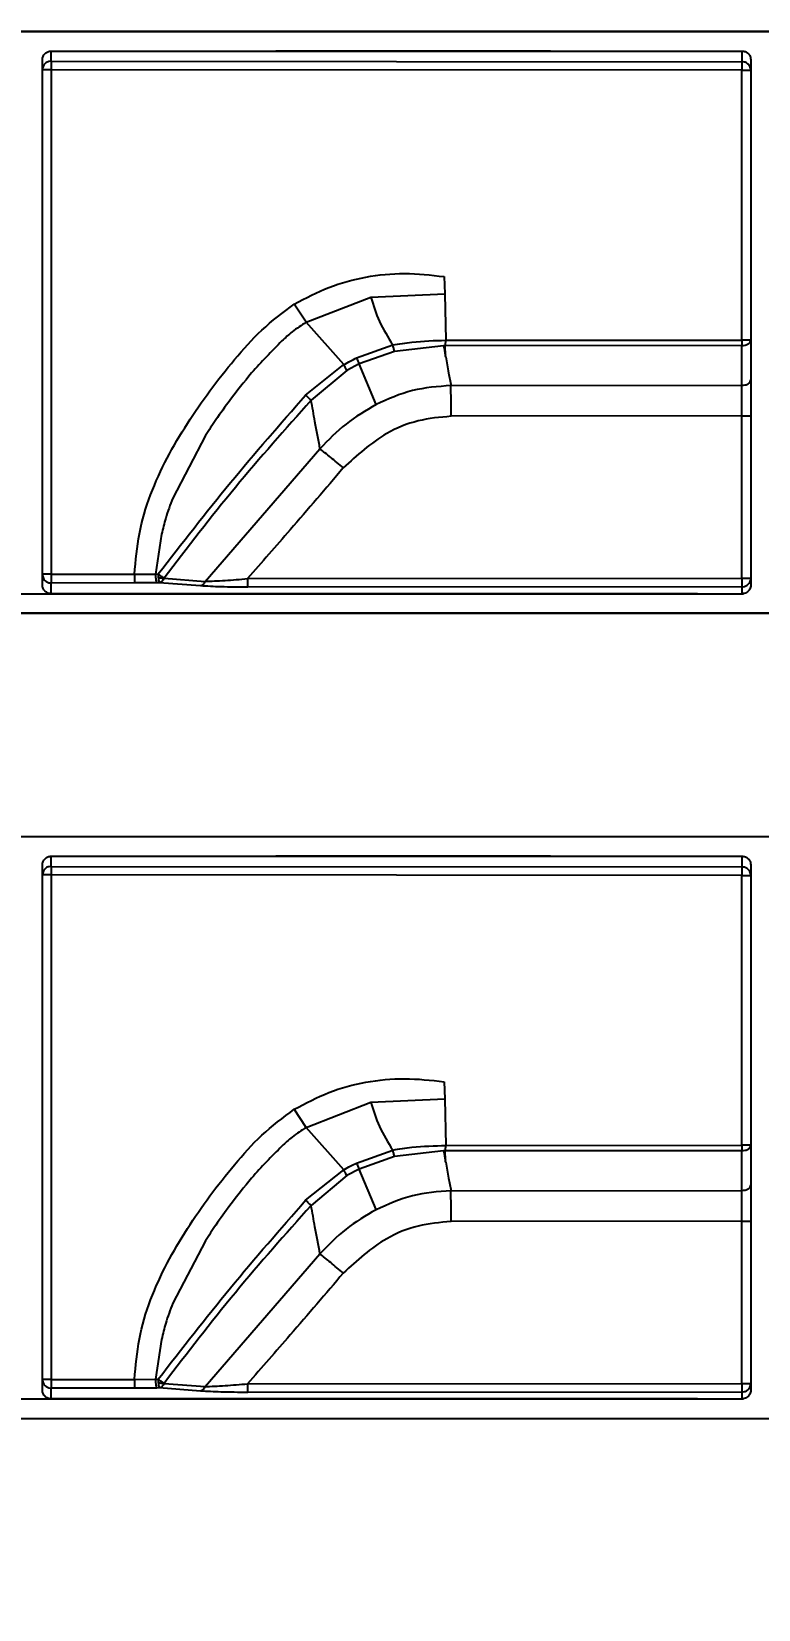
# Model space of a CAD drawing. Header units: millimetres. Extents: x 340 to 481, y 493 to 586.
# Drawn here: x 413.15 to 419.88, y 521.6 to 536.19 of the extents above; entities that cross this region are included whole.
import ezdxf

# ---------------------------------------------------------------- set-up
doc = ezdxf.new("R2010")
doc.units = ezdxf.units.MM
doc.header["$PDSIZE"] = -1
doc.linetypes.add('CENTERX2', pattern=[20.32, 12.7, -2.54, 2.54, -2.54])
doc.dimstyles.new('ISO-25', dxfattribs={"dimtxt": 2.5, "dimasz": 2.5, "dimexe": 1.25, "dimexo": 0.625, "dimtad": 1, "dimtxsty": 'Standard', "dimcen": 2.5, "dimadec": 0, "dimazin": 0, "dimtfac": 1, "dimtmove": 0, "dimatfit": 3, "dimfxl": 1, "dimarcsym": 0})

# ---------------------------------------------------------------- blocks, each defined once
blk = doc.blocks.new('*D1')
at = {"color": 0, "lineweight": -2}
for p, q in [((363.82, 530.628), (363.82, 493.301)), ((435.672, 530.628), (435.672, 493.301)), ((367.9, 495.301), (431.592, 495.301))]:
    blk.add_line(p, q, dxfattribs=at)
at = {"color": 0}
for points in [[(367.9, 495.981), (367.9, 494.621), (363.82, 495.301)], [(431.592, 494.621), (431.592, 495.981), (435.672, 495.301)]]:
    blk.add_solid(points, dxfattribs=at)
at = {"layer": 'Defpoints', "color": 0}
for p in [(363.82, 530.628), (435.672, 530.628), (435.672, 495.301)]:
    blk.add_point(p, dxfattribs=at)
at = {"color": 0, "insert": (399.746, 498.866), "char_height": 3.5, "attachment_point": 5}
blk.add_mtext('71,85', dxfattribs=at)

msp = doc.modelspace()

# ---------------------------------------------------------------- linework, layer by layer
at = {"color": 7, "linetype": 'Continuous'}
for p, q in [((433.374, 536.195), (366.219, 536.195)), ((366.219, 530.813), (433.374, 530.813)), ((433.374, 528.745), (366.219, 528.745)), ((366.219, 523.363), (433.374, 523.363))]:
    msp.add_line(p, q, dxfattribs=at)
at = {"color": 7, "linetype": 'Continuous', "lineweight": 25}
for p, q in [((366.819, 536.195), (432.774, 536.195)), ((413.335, 536.015), (419.725, 536.015)), ((413.335, 535.921), (413.335, 536.015)), ((419.725, 536.015), (419.725, 535.916)), ((413.254, 535.841), (413.254, 535.935)), ((413.254, 531.172), (413.254, 535.841)), ((413.335, 535.921), (419.725, 535.916)), ((413.335, 535.842), (413.335, 531.173)), ((419.724, 535.837), (413.335, 535.842)), ((419.724, 533.341), (419.724, 535.837)), ((419.806, 535.935), (419.806, 535.836)), ((419.806, 535.836), (419.806, 533.34)), ((416.971, 533.928), (416.975, 533.769)), ((416.293, 533.738), (416.975, 533.769)), ((416.975, 533.769), (416.986, 533.338)), ((415.693, 533.506), (415.583, 533.673)), ((415.693, 533.506), (416.293, 533.738)), ((416.041, 533.113), (415.693, 533.506)), ((416.986, 533.338), (419.724, 533.341)), ((419.806, 533.34), (419.806, 532.971)), ((416.159, 533.175), (416.494, 533.296)), ((416.51, 533.236), (416.185, 533.12)), ((416.965, 533.288), (416.51, 533.236)), ((416.98, 533.288), (416.965, 533.288)), ((419.725, 533.29), (416.98, 533.288)), ((416.982, 533.198), (416.98, 533.288)), ((419.725, 532.922), (419.725, 533.29)), ((415.688, 532.831), (416.041, 533.113)), ((416.071, 533.059), (415.739, 532.783)), ((416.185, 533.12), (416.071, 533.059)), ((416.341, 532.745), (416.185, 533.12)), ((417.033, 532.919), (419.725, 532.922)), ((417.034, 532.638), (419.724, 532.642)), ((419.724, 532.638), (417.034, 532.635)), ((419.724, 531.137), (419.724, 532.638)), ((419.806, 532.638), (419.806, 531.137)), ((414.762, 532.457), (414.459, 531.879)), ((414.758, 531.108), (415.821, 532.335)), ((414.356, 531.544), (414.3, 531.175)), ((413.254, 531.074), (413.254, 531.172)), ((413.335, 531.173), (414.105, 531.174)), ((414.105, 531.174), (414.3, 531.175)), ((414.3, 531.175), (414.325, 531.176)), ((414.325, 531.176), (414.326, 531.146)), ((414.106, 531.093), (413.335, 531.092)), ((413.335, 530.993), (413.335, 531.092)), ((419.313, 530.993), (413.335, 530.993)), ((414.335, 531.095), (414.311, 531.094)), ((414.715, 531.066), (414.335, 531.095)), ((414.379, 531.137), (414.758, 531.108)), ((415.152, 531.133), (419.724, 531.137)), ((419.725, 531.057), (415.153, 531.053)), ((419.313, 530.993), (419.725, 530.994)), ((419.725, 531.057), (419.725, 530.994)), ((419.806, 531.137), (419.806, 531.074)), ((432.774, 530.813), (366.819, 530.813)), ((432.774, 528.745), (366.819, 528.745)), ((413.335, 528.565), (419.725, 528.565)), ((413.335, 528.471), (413.335, 528.565)), ((419.725, 528.565), (419.725, 528.466)), ((413.254, 528.391), (413.254, 528.485)), ((413.254, 523.722), (413.254, 528.391)), ((413.335, 528.471), (419.725, 528.466)), ((413.335, 528.392), (413.335, 523.723)), ((419.724, 528.387), (413.335, 528.392)), ((419.724, 525.891), (419.724, 528.387)), ((419.806, 528.485), (419.806, 528.386)), ((419.806, 528.386), (419.806, 525.89)), ((416.971, 526.478), (416.975, 526.319)), ((415.693, 526.056), (415.583, 526.223)), ((415.693, 526.056), (416.293, 526.288)), ((416.293, 526.288), (416.975, 526.319)), ((416.975, 526.319), (416.986, 525.888)), ((416.041, 525.663), (415.693, 526.056)), ((416.986, 525.888), (419.724, 525.891)), ((419.806, 525.89), (419.806, 525.521)), ((416.159, 525.725), (416.494, 525.846)), ((416.51, 525.786), (416.185, 525.67)), ((416.965, 525.838), (416.51, 525.786)), ((416.98, 525.838), (416.965, 525.838)), ((419.725, 525.84), (416.98, 525.838)), ((416.982, 525.748), (416.98, 525.838)), ((419.725, 525.472), (419.725, 525.84)), ((415.688, 525.381), (416.041, 525.663)), ((416.071, 525.609), (415.739, 525.333)), ((416.185, 525.67), (416.071, 525.609)), ((416.341, 525.295), (416.185, 525.67)), ((417.033, 525.469), (419.725, 525.472)), ((417.034, 525.188), (419.724, 525.192)), ((419.724, 525.188), (417.034, 525.185)), ((419.724, 523.687), (419.724, 525.188)), ((419.806, 525.188), (419.806, 523.687)), ((414.762, 525.007), (414.459, 524.429)), ((414.758, 523.658), (415.821, 524.885)), ((414.356, 524.094), (414.3, 523.725)), ((413.254, 523.624), (413.254, 523.722)), ((413.335, 523.723), (414.105, 523.724)), ((414.105, 523.724), (414.3, 523.725)), ((414.3, 523.725), (414.325, 523.726)), ((414.325, 523.726), (414.326, 523.696)), ((414.106, 523.643), (413.335, 523.642)), ((413.335, 523.543), (413.335, 523.642)), ((414.335, 523.645), (414.311, 523.644)), ((414.715, 523.616), (414.335, 523.645)), ((414.379, 523.687), (414.758, 523.658)), ((415.152, 523.683), (419.724, 523.687)), ((419.725, 523.607), (415.153, 523.603)), ((419.725, 523.607), (419.725, 523.544)), ((419.806, 523.687), (419.806, 523.624)), ((419.313, 523.543), (413.335, 523.543)), ((419.313, 523.543), (419.725, 523.544)), ((366.819, 523.363), (432.774, 523.363))]:
    msp.add_line(p, q, dxfattribs=at)
at = {"color": 7, "linetype": 'CENTERX2'}
for p, q in [((433.194, 536.015), (366.399, 536.015)), ((366.399, 530.993), (433.194, 530.993)), ((433.194, 528.565), (366.399, 528.565)), ((366.399, 523.543), (433.194, 523.543))]:
    msp.add_line(p, q, dxfattribs=at)
at = {"color": 7, "linetype": 'Continuous', "lineweight": 25, "flags": 128}
for points in [[(416.984, 533.185), (416.983, 533.192), (416.982, 533.198)], [(417.034, 532.635), (417.034, 532.636), (417.034, 532.636), (417.034, 532.636), (417.034, 532.637), (417.034, 532.637), (417.034, 532.638), (417.034, 532.638), (417.034, 532.638)], [(416.984, 525.735), (416.983, 525.742), (416.982, 525.748)], [(417.034, 525.185), (417.034, 525.186), (417.034, 525.186), (417.034, 525.186), (417.034, 525.187), (417.034, 525.187), (417.034, 525.188), (417.034, 525.188), (417.034, 525.188)]]:
    msp.add_lwpolyline(points, dxfattribs=at)
at = {"color": 7, "linetype": 'Continuous', "lineweight": 25}
for centre, radius, start, end in [((416.386, 535.857), 3.052, 178.8009, 180.2767), ((422.778, 535.852), 3.054, 178.8017, 180.2762), ((427.916, 533.345), 8.192, 180.0303, 180.3847), ((503.414, 548.93), 87.853, 190.25626, 190.31584), ((416.281, 531.157), 2.946, 179.6961, 181.2645), ((417.051, 531.158), 2.947, 179.696, 181.2644), ((418.136, 531.118), 2.984, 179.7066, 181.239), ((422.708, 531.121), 2.984, 179.7067, 181.239), ((416.386, 528.407), 3.052, 178.8009, 180.2767), ((422.778, 528.402), 3.054, 178.8017, 180.2762), ((427.916, 525.895), 8.192, 180.0303, 180.3847), ((503.414, 541.48), 87.853, 190.25626, 190.31584), ((416.281, 523.707), 2.946, 179.6961, 181.2645), ((417.051, 523.708), 2.947, 179.696, 181.2644), ((418.136, 523.668), 2.984, 179.7066, 181.239), ((422.708, 523.671), 2.984, 179.7067, 181.239)]:
    msp.add_arc(centre, radius, start, end, dxfattribs=at)
for points, knots in [([(413.254, 535.935), (413.255, 535.945), (413.257, 535.966), (413.274, 535.988), (413.29, 536.002), (413.308, 536.012), (413.324, 536.014), (413.335, 536.015)], [0, 0, 0, 0, 0.2460547, 0.4955399, 0.6232487, 0.7465871, 1, 1, 1, 1]), ([(419.725, 536.015), (419.736, 536.014), (419.757, 536.012), (419.779, 535.996), (419.793, 535.98), (419.804, 535.961), (419.805, 535.945), (419.806, 535.935)], [0, 0, 0, 0, 0.249636, 0.501402, 0.628165, 0.75021, 1, 1, 1, 1]), ([(413.335, 535.921), (413.328, 535.92), (413.31, 535.919), (413.289, 535.908), (413.273, 535.893), (413.263, 535.879), (413.256, 535.861), (413.255, 535.848), (413.254, 535.841)], [0, 0, 0, 0, 0.182036, 0.411431, 0.545976, 0.690302, 0.842527, 1, 1, 1, 1]), ([(413.335, 535.842), (413.324, 535.842), (413.309, 535.842), (413.29, 535.842), (413.277, 535.842), (413.267, 535.842), (413.257, 535.841), (413.255, 535.841), (413.254, 535.841)], [0, 0, 0, 0, 0.243743, 0.372827, 0.502302, 0.631379, 0.759406, 1, 1, 1, 1]), ([(419.724, 535.837), (419.732, 535.837), (419.75, 535.837), (419.771, 535.837), (419.787, 535.837), (419.797, 535.837), (419.805, 535.836), (419.806, 535.836), (419.806, 535.836)], [0, 0, 0, 0, 0.181752, 0.411268, 0.545131, 0.689867, 0.842768, 1, 1, 1, 1]), ([(419.806, 535.836), (419.806, 535.843), (419.805, 535.856), (419.797, 535.874), (419.787, 535.889), (419.771, 535.903), (419.75, 535.914), (419.733, 535.915), (419.725, 535.916)], [0, 0, 0, 0, 0.157473, 0.309699, 0.454025, 0.58857, 0.817964, 1, 1, 1, 1]), ([(415.583, 533.673), (415.689, 533.729), (415.898, 533.84), (416.245, 533.933), (416.606, 533.968), (416.848, 533.942), (416.971, 533.928)], [0, 0, 0, 0, 0.248333, 0.494266, 0.743232, 1, 1, 1, 1]), ([(414.105, 531.174), (414.116, 531.299), (414.138, 531.55), (414.282, 532.03), (414.579, 532.577), (414.948, 533.071), (415.278, 533.445), (415.48, 533.596), (415.583, 533.673)], [0, 0, 0, 0, 0.126243, 0.252407, 0.500957, 0.747041, 0.871227, 1, 1, 1, 1]), ([(416.293, 533.738), (416.316, 533.662), (416.363, 533.505), (416.45, 533.367), (416.494, 533.296)], [0, 0, 0, 0, 0.48812, 1, 1, 1, 1]), ([(415.693, 533.506), (415.65, 533.477), (415.57, 533.425), (415.5, 533.361), (415.469, 533.332)], [0, 0, 0, 0, 0.548877, 1, 1, 1, 1]), ([(415.469, 533.332), (415.373, 533.236), (415.201, 533.062), (415.053, 532.868), (414.987, 532.782)], [0, 0, 0, 0, 0.556874, 1, 1, 1, 1]), ([(416.494, 533.296), (416.554, 533.306), (416.716, 533.331), (416.881, 533.336), (416.986, 533.338)], [0, 0, 0, 0, 0.363352, 1, 1, 1, 1]), ([(419.725, 533.29), (419.735, 533.291), (419.751, 533.292), (419.77, 533.298), (419.783, 533.304), (419.793, 533.312), (419.803, 533.324), (419.805, 533.333), (419.806, 533.34)], [0, 0, 0, 0, 0.241127, 0.370686, 0.502719, 0.634695, 0.763396, 1, 1, 1, 1]), ([(419.806, 533.34), (419.805, 533.34), (419.803, 533.34), (419.793, 533.34), (419.786, 533.34), (419.782, 533.34)], [0, 0, 0, 0, 0.483166, 0.74054, 1, 1, 1, 1]), ([(416.51, 533.236), (416.509, 533.24), (416.507, 533.249), (416.503, 533.264), (416.499, 533.28), (416.496, 533.291), (416.494, 533.296)], [0, 0, 0, 0, 0.24719, 0.499867, 0.752615, 1, 1, 1, 1]), ([(416.984, 533.185), (416.993, 533.135), (417.009, 533.046), (417.026, 532.958), (417.033, 532.919)], [0, 0, 0, 0, 0.560088, 1, 1, 1, 1]), ([(416.041, 533.113), (416.062, 533.125), (416.101, 533.147), (416.142, 533.166), (416.159, 533.175)], [0, 0, 0, 0, 0.557096, 1, 1, 1, 1]), ([(416.071, 533.059), (416.069, 533.063), (416.065, 533.071), (416.058, 533.084), (416.049, 533.098), (416.044, 533.108), (416.041, 533.113)], [0, 0, 0, 0, 0.247051, 0.499713, 0.752528, 1, 1, 1, 1]), ([(416.185, 533.12), (416.183, 533.124), (416.18, 533.132), (416.174, 533.146), (416.167, 533.161), (416.162, 533.17), (416.159, 533.175)], [0, 0, 0, 0, 0.247246, 0.499807, 0.752471, 1, 1, 1, 1]), ([(417.033, 532.919), (416.912, 532.91), (416.672, 532.893), (416.451, 532.794), (416.341, 532.744)], [0, 0, 0, 0, 0.5002704, 1, 1, 1, 1]), ([(419.725, 532.922), (419.735, 532.923), (419.751, 532.923), (419.77, 532.93), (419.783, 532.936), (419.793, 532.944), (419.803, 532.956), (419.805, 532.965), (419.806, 532.971)], [0, 0, 0, 0, 0.241128, 0.370687, 0.50272, 0.634695, 0.763396, 1, 1, 1, 1]), ([(419.806, 532.971), (419.806, 532.915), (419.806, 532.813), (419.806, 532.692), (419.806, 532.638)], [0, 0, 0, 0, 0.558262, 1, 1, 1, 1]), ([(414.325, 531.176), (414.545, 531.46), (414.982, 532.025), (415.454, 532.563), (415.688, 532.831)], [0, 0, 0, 0, 0.502993, 1, 1, 1, 1]), ([(415.739, 532.783), (415.502, 532.517), (415.028, 531.984), (414.595, 531.419), (414.379, 531.137)], [0, 0, 0, 0, 0.4998706, 1, 1, 1, 1]), ([(414.987, 532.782), (414.944, 532.723), (414.866, 532.616), (414.794, 532.506), (414.762, 532.457)], [0, 0, 0, 0, 0.5601777, 1, 1, 1, 1]), ([(415.739, 532.783), (415.735, 532.787), (415.729, 532.793), (415.716, 532.806), (415.702, 532.818), (415.693, 532.827), (415.688, 532.831)], [0, 0, 0, 0, 0.246047, 0.499442, 0.75314, 1, 1, 1, 1]), ([(415.821, 532.335), (415.806, 532.419), (415.778, 532.568), (415.751, 532.717), (415.739, 532.783)], [0, 0, 0, 0, 0.558805, 1, 1, 1, 1]), ([(416.341, 532.744), (416.245, 532.688), (416.053, 532.575), (415.899, 532.415), (415.821, 532.335)], [0, 0, 0, 0, 0.499581, 1, 1, 1, 1]), ([(417.034, 532.635), (416.931, 532.626), (416.725, 532.607), (416.368, 532.461), (416.164, 532.274), (416.037, 532.158)], [0, 0, 0, 0, 0.272237, 0.547518, 1, 1, 1, 1]), ([(419.724, 532.638), (419.724, 532.639), (419.724, 532.64), (419.724, 532.641), (419.724, 532.642)], [0, 0, 0, 0, 0.560035, 1, 1, 1, 1]), ([(419.724, 532.638), (419.735, 532.638), (419.75, 532.638), (419.769, 532.638), (419.783, 532.638), (419.793, 532.638), (419.803, 532.638), (419.805, 532.638), (419.806, 532.638)], [0, 0, 0, 0, 0.240915, 0.370391, 0.5023, 0.633826, 0.762244, 1, 1, 1, 1]), ([(416.037, 532.158), (416.017, 532.174), (415.977, 532.207), (415.92, 532.255), (415.866, 532.299), (415.836, 532.323), (415.821, 532.335)], [0, 0, 0, 0, 0.250369, 0.500556, 0.750451, 1, 1, 1, 1]), ([(416.037, 532.158), (415.874, 531.966), (415.581, 531.623), (415.284, 531.283), (415.152, 531.133)], [0, 0, 0, 0, 0.55723, 1, 1, 1, 1]), ([(414.459, 531.879), (414.436, 531.817), (414.395, 531.708), (414.368, 531.594), (414.356, 531.544)], [0, 0, 0, 0, 0.560421, 1, 1, 1, 1]), ([(413.335, 531.173), (413.327, 531.173), (413.31, 531.173), (413.289, 531.173), (413.273, 531.173), (413.263, 531.173), (413.256, 531.172), (413.255, 531.172), (413.254, 531.172)], [0, 0, 0, 0, 0.181975, 0.411373, 0.545073, 0.689667, 0.84255, 1, 1, 1, 1]), ([(413.254, 531.172), (413.255, 531.165), (413.256, 531.152), (413.263, 531.135), (413.273, 531.12), (413.282, 531.112), (413.287, 531.108)], [0, 0, 0, 0, 0.267539, 0.526165, 0.771462, 1, 1, 1, 1]), ([(414.3, 531.175), (414.3, 531.165), (414.301, 531.145), (414.304, 531.119), (414.307, 531.1), (414.31, 531.096), (414.311, 531.094)], [0, 0, 0, 0, 0.250182, 0.500001, 0.749816, 1, 1, 1, 1]), ([(414.379, 531.137), (414.376, 531.139), (414.368, 531.144), (414.355, 531.153), (414.34, 531.164), (414.33, 531.172), (414.325, 531.176)], [0, 0, 0, 0, 0.221754, 0.487119, 0.729135, 1, 1, 1, 1]), ([(414.326, 531.146), (414.326, 531.139), (414.327, 531.126), (414.33, 531.11), (414.332, 531.099), (414.334, 531.096), (414.335, 531.095)], [0, 0, 0, 0, 0.25001, 0.499562, 0.749799, 1, 1, 1, 1]), ([(414.326, 531.146), (414.332, 531.144), (414.343, 531.141), (414.362, 531.138), (414.373, 531.137), (414.379, 531.137)], [0, 0, 0, 0, 0.332362, 0.622962, 1, 1, 1, 1]), ([(413.335, 530.993), (413.325, 530.994), (413.303, 530.997), (413.281, 531.013), (413.267, 531.029), (413.257, 531.047), (413.255, 531.063), (413.254, 531.074)], [0, 0, 0, 0, 0.249649, 0.501423, 0.628183, 0.750223, 1, 1, 1, 1]), ([(414.311, 531.094), (414.273, 531.094), (414.205, 531.093), (414.136, 531.093), (414.106, 531.093)], [0, 0, 0, 0, 0.559986, 1, 1, 1, 1]), ([(414.379, 531.137), (414.376, 531.131), (414.371, 531.12), (414.36, 531.107), (414.348, 531.098), (414.34, 531.096), (414.335, 531.095)], [0, 0, 0, 0, 0.249812, 0.499999, 0.750183, 1, 1, 1, 1]), ([(414.758, 531.108), (414.755, 531.103), (414.75, 531.091), (414.74, 531.078), (414.727, 531.069), (414.719, 531.067), (414.715, 531.066)], [0, 0, 0, 0, 0.245528, 0.499445, 0.753667, 1, 1, 1, 1]), ([(415.153, 531.053), (415.068, 531.054), (414.91, 531.055), (414.776, 531.062), (414.715, 531.066)], [0, 0, 0, 0, 0.535867, 1, 1, 1, 1]), ([(414.758, 531.108), (414.786, 531.109), (414.844, 531.111), (414.977, 531.118), (415.082, 531.127), (415.152, 531.133)], [0, 0, 0, 0, 0.243767, 0.492923, 1, 1, 1, 1]), ([(419.724, 531.137), (419.735, 531.137), (419.75, 531.137), (419.77, 531.137), (419.783, 531.137), (419.793, 531.137), (419.803, 531.137), (419.805, 531.137), (419.806, 531.137)], [0, 0, 0, 0, 0.243617, 0.372782, 0.502319, 0.631448, 0.759539, 1, 1, 1, 1]), ([(419.725, 531.057), (419.733, 531.058), (419.75, 531.059), (419.771, 531.07), (419.787, 531.084), (419.797, 531.099), (419.805, 531.117), (419.806, 531.13), (419.806, 531.137)], [0, 0, 0, 0, 0.182036, 0.411431, 0.545976, 0.690302, 0.842527, 1, 1, 1, 1]), ([(419.797, 531.036), (419.793, 531.03), (419.785, 531.018), (419.767, 531.004), (419.747, 530.995), (419.732, 530.994), (419.725, 530.994)], [0, 0, 0, 0, 0.25003, 0.506976, 0.750519, 1, 1, 1, 1]), ([(419.806, 531.074), (419.806, 531.067), (419.805, 531.054), (419.8, 531.042), (419.797, 531.036)], [0, 0, 0, 0, 0.49972, 1, 1, 1, 1]), ([(413.254, 528.485), (413.255, 528.495), (413.257, 528.516), (413.274, 528.538), (413.29, 528.552), (413.308, 528.562), (413.324, 528.564), (413.335, 528.565)], [0, 0, 0, 0, 0.246055, 0.49554, 0.623249, 0.746587, 1, 1, 1, 1]), ([(419.725, 528.565), (419.736, 528.564), (419.757, 528.562), (419.779, 528.546), (419.793, 528.53), (419.804, 528.511), (419.805, 528.495), (419.806, 528.485)], [0, 0, 0, 0, 0.249636, 0.501402, 0.628165, 0.75021, 1, 1, 1, 1]), ([(413.335, 528.471), (413.328, 528.47), (413.31, 528.469), (413.289, 528.458), (413.273, 528.443), (413.263, 528.429), (413.256, 528.411), (413.255, 528.398), (413.254, 528.391)], [0, 0, 0, 0, 0.182036, 0.411431, 0.545976, 0.690302, 0.842527, 1, 1, 1, 1]), ([(413.335, 528.392), (413.324, 528.392), (413.309, 528.392), (413.29, 528.392), (413.277, 528.392), (413.267, 528.392), (413.257, 528.391), (413.255, 528.391), (413.254, 528.391)], [0, 0, 0, 0, 0.243743, 0.372827, 0.502302, 0.631379, 0.759406, 1, 1, 1, 1]), ([(419.724, 528.387), (419.732, 528.387), (419.75, 528.387), (419.771, 528.387), (419.787, 528.387), (419.797, 528.387), (419.805, 528.386), (419.806, 528.386), (419.806, 528.386)], [0, 0, 0, 0, 0.181752, 0.411268, 0.545131, 0.689867, 0.842768, 1, 1, 1, 1]), ([(419.806, 528.386), (419.806, 528.393), (419.805, 528.406), (419.797, 528.424), (419.787, 528.439), (419.771, 528.453), (419.75, 528.464), (419.733, 528.465), (419.725, 528.466)], [0, 0, 0, 0, 0.157473, 0.309699, 0.454025, 0.58857, 0.817964, 1, 1, 1, 1]), ([(415.583, 526.223), (415.689, 526.279), (415.898, 526.39), (416.245, 526.483), (416.606, 526.518), (416.848, 526.492), (416.971, 526.478)], [0, 0, 0, 0, 0.248333, 0.494266, 0.743232, 1, 1, 1, 1]), ([(414.105, 523.724), (414.116, 523.849), (414.138, 524.1), (414.282, 524.58), (414.579, 525.127), (414.948, 525.621), (415.278, 525.995), (415.48, 526.146), (415.583, 526.223)], [0, 0, 0, 0, 0.126243, 0.252407, 0.500957, 0.747041, 0.871227, 1, 1, 1, 1]), ([(416.293, 526.288), (416.316, 526.212), (416.363, 526.055), (416.45, 525.917), (416.494, 525.846)], [0, 0, 0, 0, 0.48812, 1, 1, 1, 1]), ([(415.693, 526.056), (415.65, 526.027), (415.57, 525.975), (415.5, 525.911), (415.469, 525.882)], [0, 0, 0, 0, 0.548877, 1, 1, 1, 1]), ([(415.469, 525.882), (415.373, 525.786), (415.201, 525.612), (415.053, 525.418), (414.987, 525.332)], [0, 0, 0, 0, 0.556874, 1, 1, 1, 1]), ([(416.494, 525.846), (416.554, 525.856), (416.716, 525.881), (416.881, 525.886), (416.986, 525.888)], [0, 0, 0, 0, 0.363352, 1, 1, 1, 1]), ([(419.725, 525.84), (419.735, 525.841), (419.751, 525.842), (419.77, 525.848), (419.783, 525.854), (419.793, 525.862), (419.803, 525.874), (419.805, 525.883), (419.806, 525.89)], [0, 0, 0, 0, 0.241127, 0.370686, 0.502719, 0.634695, 0.763396, 1, 1, 1, 1]), ([(419.806, 525.89), (419.805, 525.89), (419.803, 525.89), (419.793, 525.89), (419.786, 525.89), (419.782, 525.89)], [0, 0, 0, 0, 0.483166, 0.74054, 1, 1, 1, 1]), ([(416.51, 525.786), (416.509, 525.79), (416.507, 525.799), (416.503, 525.814), (416.499, 525.83), (416.496, 525.841), (416.494, 525.846)], [0, 0, 0, 0, 0.24719, 0.499867, 0.752615, 1, 1, 1, 1]), ([(416.041, 525.663), (416.062, 525.675), (416.101, 525.697), (416.142, 525.716), (416.159, 525.725)], [0, 0, 0, 0, 0.557096, 1, 1, 1, 1]), ([(416.071, 525.609), (416.069, 525.613), (416.065, 525.621), (416.058, 525.634), (416.049, 525.648), (416.044, 525.658), (416.041, 525.663)], [0, 0, 0, 0, 0.247051, 0.499713, 0.752528, 1, 1, 1, 1]), ([(416.185, 525.67), (416.183, 525.674), (416.18, 525.682), (416.174, 525.696), (416.167, 525.711), (416.162, 525.72), (416.159, 525.725)], [0, 0, 0, 0, 0.247246, 0.499807, 0.752471, 1, 1, 1, 1]), ([(416.984, 525.735), (416.993, 525.685), (417.009, 525.596), (417.026, 525.508), (417.033, 525.469)], [0, 0, 0, 0, 0.560088, 1, 1, 1, 1]), ([(417.033, 525.469), (416.912, 525.46), (416.672, 525.443), (416.451, 525.344), (416.341, 525.294)], [0, 0, 0, 0, 0.50027, 1, 1, 1, 1]), ([(419.725, 525.472), (419.735, 525.473), (419.751, 525.473), (419.77, 525.48), (419.783, 525.486), (419.793, 525.494), (419.803, 525.506), (419.805, 525.515), (419.806, 525.521)], [0, 0, 0, 0, 0.241128, 0.370687, 0.50272, 0.634695, 0.763396, 1, 1, 1, 1]), ([(419.806, 525.521), (419.806, 525.465), (419.806, 525.363), (419.806, 525.242), (419.806, 525.188)], [0, 0, 0, 0, 0.558262, 1, 1, 1, 1]), ([(414.325, 523.726), (414.545, 524.01), (414.982, 524.575), (415.454, 525.113), (415.688, 525.381)], [0, 0, 0, 0, 0.502993, 1, 1, 1, 1]), ([(415.739, 525.333), (415.502, 525.067), (415.028, 524.534), (414.595, 523.969), (414.379, 523.687)], [0, 0, 0, 0, 0.499871, 1, 1, 1, 1]), ([(414.987, 525.332), (414.944, 525.273), (414.866, 525.166), (414.794, 525.056), (414.762, 525.007)], [0, 0, 0, 0, 0.560178, 1, 1, 1, 1]), ([(415.739, 525.333), (415.735, 525.337), (415.729, 525.343), (415.716, 525.356), (415.702, 525.368), (415.693, 525.377), (415.688, 525.381)], [0, 0, 0, 0, 0.246047, 0.499442, 0.75314, 1, 1, 1, 1]), ([(415.821, 524.885), (415.806, 524.969), (415.778, 525.118), (415.751, 525.267), (415.739, 525.333)], [0, 0, 0, 0, 0.558805, 1, 1, 1, 1]), ([(416.341, 525.294), (416.245, 525.238), (416.053, 525.125), (415.899, 524.965), (415.821, 524.885)], [0, 0, 0, 0, 0.499581, 1, 1, 1, 1]), ([(417.034, 525.185), (416.931, 525.176), (416.725, 525.157), (416.368, 525.011), (416.164, 524.824), (416.037, 524.708)], [0, 0, 0, 0, 0.272237, 0.547518, 1, 1, 1, 1]), ([(419.724, 525.188), (419.724, 525.189), (419.724, 525.19), (419.724, 525.191), (419.724, 525.192)], [0, 0, 0, 0, 0.560035, 1, 1, 1, 1]), ([(419.724, 525.188), (419.735, 525.188), (419.75, 525.188), (419.769, 525.188), (419.783, 525.188), (419.793, 525.188), (419.803, 525.188), (419.805, 525.188), (419.806, 525.188)], [0, 0, 0, 0, 0.240915, 0.370391, 0.5023, 0.633826, 0.762244, 1, 1, 1, 1]), ([(416.037, 524.708), (416.017, 524.724), (415.977, 524.757), (415.92, 524.805), (415.866, 524.849), (415.836, 524.873), (415.821, 524.885)], [0, 0, 0, 0, 0.250369, 0.500556, 0.750451, 1, 1, 1, 1]), ([(416.037, 524.708), (415.874, 524.516), (415.581, 524.173), (415.284, 523.833), (415.152, 523.683)], [0, 0, 0, 0, 0.55723, 1, 1, 1, 1]), ([(414.459, 524.429), (414.436, 524.367), (414.395, 524.258), (414.368, 524.144), (414.356, 524.094)], [0, 0, 0, 0, 0.560421, 1, 1, 1, 1]), ([(413.335, 523.723), (413.327, 523.723), (413.31, 523.723), (413.289, 523.723), (413.273, 523.723), (413.263, 523.723), (413.256, 523.722), (413.255, 523.722), (413.254, 523.722)], [0, 0, 0, 0, 0.181975, 0.411373, 0.545073, 0.689667, 0.84255, 1, 1, 1, 1]), ([(413.254, 523.722), (413.255, 523.715), (413.256, 523.702), (413.263, 523.685), (413.273, 523.67), (413.282, 523.662), (413.287, 523.658)], [0, 0, 0, 0, 0.267539, 0.526165, 0.771462, 1, 1, 1, 1]), ([(414.3, 523.725), (414.3, 523.715), (414.301, 523.695), (414.304, 523.669), (414.307, 523.65), (414.31, 523.646), (414.311, 523.644)], [0, 0, 0, 0, 0.250182, 0.500001, 0.749816, 1, 1, 1, 1]), ([(414.379, 523.687), (414.376, 523.689), (414.368, 523.694), (414.355, 523.703), (414.34, 523.714), (414.33, 523.722), (414.325, 523.726)], [0, 0, 0, 0, 0.221754, 0.487119, 0.729135, 1, 1, 1, 1]), ([(414.326, 523.696), (414.326, 523.689), (414.327, 523.676), (414.33, 523.66), (414.332, 523.649), (414.334, 523.646), (414.335, 523.645)], [0, 0, 0, 0, 0.25001, 0.499562, 0.749799, 1, 1, 1, 1]), ([(414.326, 523.696), (414.332, 523.694), (414.343, 523.691), (414.362, 523.688), (414.373, 523.687), (414.379, 523.687)], [0, 0, 0, 0, 0.332362, 0.622962, 1, 1, 1, 1]), ([(413.335, 523.543), (413.325, 523.544), (413.303, 523.547), (413.281, 523.563), (413.267, 523.579), (413.257, 523.597), (413.255, 523.613), (413.254, 523.624)], [0, 0, 0, 0, 0.249649, 0.501423, 0.628183, 0.750223, 1, 1, 1, 1]), ([(414.311, 523.644), (414.273, 523.644), (414.205, 523.643), (414.136, 523.643), (414.106, 523.643)], [0, 0, 0, 0, 0.559986, 1, 1, 1, 1]), ([(414.379, 523.687), (414.376, 523.681), (414.371, 523.67), (414.36, 523.657), (414.348, 523.648), (414.34, 523.646), (414.335, 523.645)], [0, 0, 0, 0, 0.249812, 0.499999, 0.750183, 1, 1, 1, 1]), ([(414.758, 523.658), (414.755, 523.653), (414.75, 523.641), (414.74, 523.628), (414.727, 523.619), (414.719, 523.617), (414.715, 523.616)], [0, 0, 0, 0, 0.2455282, 0.4994449, 0.7536672, 1, 1, 1, 1]), ([(415.153, 523.603), (415.068, 523.604), (414.91, 523.605), (414.776, 523.612), (414.715, 523.616)], [0, 0, 0, 0, 0.535867, 1, 1, 1, 1]), ([(414.758, 523.658), (414.786, 523.659), (414.844, 523.661), (414.977, 523.668), (415.082, 523.677), (415.152, 523.683)], [0, 0, 0, 0, 0.243767, 0.492923, 1, 1, 1, 1]), ([(419.724, 523.687), (419.735, 523.687), (419.75, 523.687), (419.77, 523.687), (419.783, 523.687), (419.793, 523.687), (419.803, 523.687), (419.805, 523.687), (419.806, 523.687)], [0, 0, 0, 0, 0.243617, 0.372782, 0.502319, 0.631448, 0.759539, 1, 1, 1, 1]), ([(419.725, 523.607), (419.733, 523.608), (419.75, 523.609), (419.771, 523.62), (419.787, 523.634), (419.797, 523.649), (419.805, 523.667), (419.806, 523.68), (419.806, 523.687)], [0, 0, 0, 0, 0.182036, 0.411431, 0.545976, 0.690302, 0.842527, 1, 1, 1, 1]), ([(419.797, 523.586), (419.793, 523.58), (419.785, 523.568), (419.767, 523.554), (419.747, 523.545), (419.732, 523.544), (419.725, 523.544)], [0, 0, 0, 0, 0.2500299, 0.5069756, 0.7505188, 1, 1, 1, 1]), ([(419.806, 523.624), (419.806, 523.617), (419.805, 523.604), (419.8, 523.592), (419.797, 523.586)], [0, 0, 0, 0, 0.49972, 1, 1, 1, 1])]:
    msp.add_open_spline(points, degree=3, knots=knots, dxfattribs=at)
for points in [[(416.98, 533.288), (416.981, 533.295), (416.983, 533.311), (416.985, 533.329), (416.986, 533.338)], [(417.034, 532.638), (417.034, 532.689), (417.034, 532.791), (417.033, 532.876), (417.033, 532.919)], [(419.724, 532.642), (419.725, 532.693), (419.725, 532.794), (419.725, 532.879), (419.725, 532.922)], [(416.98, 525.838), (416.981, 525.845), (416.983, 525.861), (416.985, 525.879), (416.986, 525.888)], [(417.034, 525.188), (417.034, 525.239), (417.034, 525.341), (417.033, 525.426), (417.033, 525.469)], [(419.724, 525.192), (419.725, 525.243), (419.725, 525.344), (419.725, 525.429), (419.725, 525.472)]]:
    msp.add_open_spline(points, degree=3, dxfattribs=at)
at = {"color": 8, "linetype": 'Continuous', "lineweight": 25}
for points, knots in [([(419.782, 533.34), (419.778, 533.34), (419.77, 533.34), (419.75, 533.341), (419.735, 533.341), (419.724, 533.341)], [0, 0, 0, 0, 0.257877, 0.515012, 1, 1, 1, 1]), ([(413.287, 531.108), (413.295, 531.103), (413.31, 531.094), (413.328, 531.093), (413.335, 531.092)], [0, 0, 0, 0, 0.557602, 1, 1, 1, 1]), ([(419.782, 525.89), (419.778, 525.89), (419.77, 525.89), (419.75, 525.891), (419.735, 525.891), (419.724, 525.891)], [0, 0, 0, 0, 0.257877, 0.515012, 1, 1, 1, 1]), ([(413.287, 523.658), (413.295, 523.653), (413.31, 523.644), (413.328, 523.643), (413.335, 523.642)], [0, 0, 0, 0, 0.557602, 1, 1, 1, 1])]:
    msp.add_open_spline(points, degree=3, knots=knots, dxfattribs=at)

# ---------------------------------------------------------------- dimensions: what is measured, and where the dimension line sits
dim = msp.add_linear_dim(base=(435.672, 495.301), p1=(363.82, 530.628), p2=(435.672, 530.628), dimstyle='ISO-25', override={"dimtxt": 3.5, "dimasz": 4.08, "dimexe": 2, "dimexo": 0, "dimgap": 1.524, "dimtih": 1, "dimtoh": 1, "dimzin": 0, "dimadec": 2, "dimtzin": 0})
dim.commit()
dim.dimension.update_dxf_attribs({"geometry": '*D1', "text_midpoint": (399.746, 498.866)})

doc.saveas('drawing.dxf')
